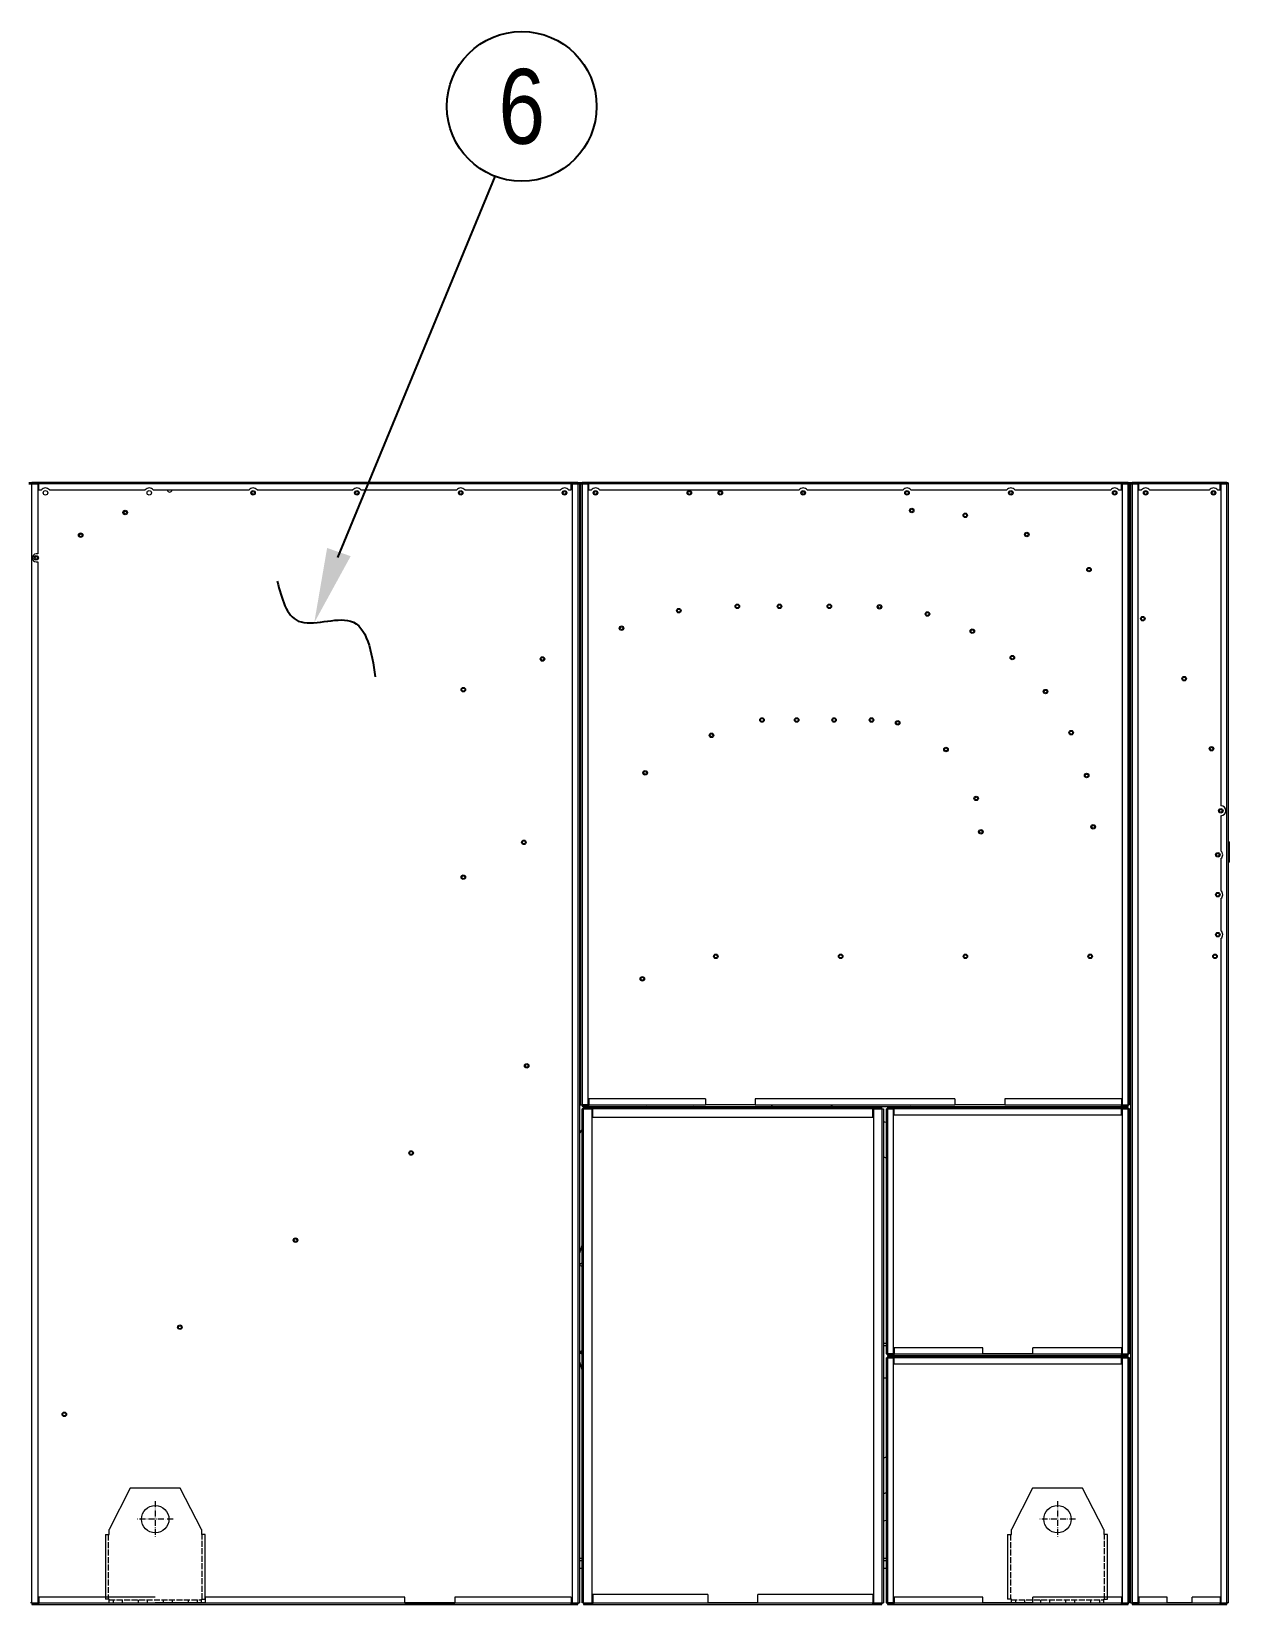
# Model space of a CAD drawing. Header units: millimetres. Extents: x -17070 to 49442, y -291348 to 30929.
# Drawn here: x 32730 to 35130, y 17869 to 21020 of the extents above; entities that cross this region are included whole.
import ezdxf
from ezdxf.enums import TextEntityAlignment as Align

# ---------------------------------------------------------------- set-up
doc = ezdxf.new("R2010")
doc.units = ezdxf.units.MM
doc.linetypes.add('DASHDOT', pattern=[18.5, 12, -3, 0.5, -3])
doc.linetypes.add('DASHED', pattern=[15, 12, -3])
doc.layers.add('냉각탑_dim', color=1, linetype='Continuous')
doc.layers.add('냉각탑_text', color=3, linetype='Continuous')
doc.styles.get("Standard").update_dxf_attribs({"font": 'arial.ttf'})

# ---------------------------------------------------------------- blocks, each defined once
blk = doc.blocks.new('457536')
at = {"color": 7, "lineweight": 5}
for p, q in [((114592.520962, 89152.297332), (114550.020962, 89069.297332)), ((114692.520962, 89152.297332), (114592.520962, 89152.297332)), ((114735.020962, 89069.297332), (114692.520962, 89152.297332)), ((114542.520962, 89059.297332), (114542.520962, 88929.797332)), ((114742.520962, 88929.797332), (114742.520962, 89059.297332)), ((114550.020962, 88922.297332), (114735.020962, 88922.297332))]:
    blk.add_line(p, q, dxfattribs=at)
at = {"color": 7, "linetype": 'DASHDOT', "lineweight": 5}
for p, q in [((114642.520962, 89126.047332), (114642.520962, 89054.547332)), ((114678.270962, 89090.297332), (114606.770962, 89090.297332))]:
    blk.add_line(p, q, dxfattribs=at)
at = {"color": 7, "lineweight": 5, "ltscale": 0.09375}
for p, q in [((114542.520962, 89059.297332), (114550.020962, 89059.297332)), ((114742.520962, 89059.297332), (114735.020962, 89059.297332)), ((114550.020962, 88929.797332), (114542.520962, 88929.797332)), ((114550.020962, 88922.297332), (114550.020962, 88929.797332)), ((114735.020962, 88929.797332), (114742.520962, 88929.797332)), ((114735.020962, 88922.297332), (114735.020962, 88929.797332))]:
    blk.add_line(p, q, dxfattribs=at)
at = {"color": 7, "linetype": 'DASHED', "lineweight": 5}
for p, q in [((114548.520962, 89059.297332), (114548.520962, 88929.797332)), ((114736.520962, 88929.797332), (114736.520962, 89059.297332)), ((114550.020962, 88928.297332), (114735.020962, 88928.297332))]:
    blk.add_line(p, q, dxfattribs=at)
at = {"color": 7, "lineweight": 5, "ltscale": 0.125}
for p, q in [((114550.020962, 89059.297332), (114550.020962, 89069.297332)), ((114735.020962, 89069.297332), (114735.020962, 89059.297332))]:
    blk.add_line(p, q, dxfattribs=at)
at = {"color": 7, "linetype": 'DASHED', "lineweight": 5, "ltscale": 0.075}
for p, q in [((114558.520962, 88928.297332), (114558.520962, 88922.297332)), ((114576.520962, 88928.297332), (114576.520962, 88922.297332)), ((114608.520962, 88928.297332), (114608.520962, 88922.297332)), ((114626.520962, 88928.297332), (114626.520962, 88922.297332)), ((114658.520962, 88928.297332), (114658.520962, 88922.297332)), ((114676.520962, 88928.297332), (114676.520962, 88922.297332)), ((114708.520962, 88928.297332), (114708.520962, 88922.297332)), ((114726.520962, 88928.297332), (114726.520962, 88922.297332))]:
    blk.add_line(p, q, dxfattribs=at)
at = {"color": 7, "lineweight": 5}
blk.add_circle((114642.520962, 89090.297332), 27.5, dxfattribs=at)
blk = doc.blocks.new('1')
at = {"color": 7, "lineweight": 20, "ltscale": 0.004778}
for p, q in [((32724.2, 20116.9), (32732.8, 20116.9)), ((32724.2, 20113.8), (32732.8, 20113.8))]:
    blk.add_line(p, q, dxfattribs=at)
at = {"color": 7, "lineweight": 20, "ltscale": 0.001722}
for p, q in [((32732.8, 20113.8), (32729.7, 20113.8)), ((32744.3, 20116.9), (32744.3, 20113.8)), ((33811.1, 20116.9), (33811.1, 20113.8)), ((33824.6, 20113.8), (33827.7, 20113.8)), ((33829.7, 20113.8), (33832.8, 20113.8)), ((33846.3, 20116.9), (33846.3, 20113.8)), ((34913.1, 20116.9), (34913.1, 20113.8)), ((34929.7, 20113.8), (34926.6, 20113.8)), ((34931.7, 20113.8), (34934.8, 20113.8)), ((34948.3, 20116.9), (34948.3, 20113.8)), ((35111.1, 20116.9), (35111.1, 20113.8)), ((35127.7, 20113.8), (35124.6, 20113.8)), ((33829.7, 18870), (33832.8, 18870)), ((33835.8, 18861.8), (33832.7, 18861.8)), ((33846.3, 18866.9), (33846.3, 18870)), ((33854.3, 18864.9), (33854.3, 18861.8)), ((34415.1, 18864.9), (34415.1, 18861.8)), ((34433.6, 18861.8), (34436.7, 18861.8)), ((34441.7, 18861.8), (34444.8, 18861.8)), ((34458.3, 18864.9), (34458.3, 18861.8)), ((34913.1, 18866.9), (34913.1, 18870)), ((34913.1, 18864.9), (34913.1, 18861.8)), ((34929.7, 18870), (34926.6, 18870)), ((34929.7, 18861.8), (34926.6, 18861.8)), ((34441.7, 18371), (34444.8, 18371)), ((34441.7, 18362.8), (34444.8, 18362.8)), ((34458.3, 18367.9), (34458.3, 18371)), ((34458.3, 18365.9), (34458.3, 18362.8)), ((34913.1, 18367.9), (34913.1, 18371)), ((34913.1, 18365.9), (34913.1, 18362.8)), ((34929.7, 18371), (34926.6, 18371)), ((34929.7, 18362.8), (34926.6, 18362.8)), ((32730.8, 17872), (32727.7, 17872)), ((32744.3, 17868.9), (32744.3, 17872)), ((33811.1, 17868.9), (33811.1, 17872)), ((33824.6, 17872), (33827.7, 17872)), ((33835.8, 17872), (33832.7, 17872)), ((33854.3, 17868.9), (33854.3, 17872)), ((34415.1, 17868.9), (34415.1, 17872)), ((34433.6, 17872), (34436.7, 17872)), ((34441.7, 17872), (34444.8, 17872)), ((34458.3, 17868.9), (34458.3, 17872)), ((34913.1, 17868.9), (34913.1, 17872)), ((34929.7, 17872), (34926.6, 17872)), ((34931.7, 17872), (34934.8, 17872)), ((34948.3, 17868.9), (34948.3, 17872)), ((35111.1, 17868.9), (35111.1, 17872)), ((35127.7, 17872), (35124.6, 17872))]:
    blk.add_line(p, q, dxfattribs=at)
at = {"color": 7, "lineweight": 20, "ltscale": 0.0075}
for p, q in [((32744.3, 20116.9), (32730.8, 20116.9)), ((32730.8, 20115.3), (32744.3, 20115.3)), ((32730.8, 20113.8), (32744.3, 20113.8)), ((33824.6, 20116.9), (33811.1, 20116.9)), ((33811.1, 20115.3), (33824.6, 20115.3)), ((33811.1, 20113.8), (33824.6, 20113.8)), ((33846.3, 20116.9), (33832.8, 20116.9)), ((33832.8, 20115.3), (33846.3, 20115.3)), ((33832.8, 20113.8), (33846.3, 20113.8)), ((34926.6, 20116.9), (34913.1, 20116.9)), ((34913.1, 20115.3), (34926.6, 20115.3)), ((34913.1, 20113.8), (34926.6, 20113.8)), ((34948.3, 20116.9), (34934.8, 20116.9)), ((34934.8, 20115.3), (34948.3, 20115.3)), ((34934.8, 20113.8), (34948.3, 20113.8)), ((35124.6, 20116.9), (35111.1, 20116.9)), ((35111.1, 20115.3), (35124.6, 20115.3)), ((35111.1, 20113.8), (35124.6, 20113.8)), ((33846.3, 18868.5), (33832.8, 18868.5)), ((33832.8, 18866.9), (33846.3, 18866.9)), ((34458.3, 18864.9), (34444.8, 18864.9)), ((34444.8, 18863.3), (34458.3, 18863.3)), ((34444.8, 18861.8), (34458.3, 18861.8)), ((34926.6, 18868.5), (34913.1, 18868.5)), ((34913.1, 18866.9), (34926.6, 18866.9)), ((34926.6, 18864.9), (34913.1, 18864.9)), ((34913.1, 18863.3), (34926.6, 18863.3)), ((34913.1, 18861.8), (34926.6, 18861.8)), ((34458.3, 18369.5), (34444.8, 18369.5)), ((34444.8, 18367.9), (34458.3, 18367.9)), ((34458.3, 18365.9), (34444.8, 18365.9)), ((34444.8, 18364.3), (34458.3, 18364.3)), ((34444.8, 18362.8), (34458.3, 18362.8)), ((34926.6, 18369.5), (34913.1, 18369.5)), ((34913.1, 18367.9), (34926.6, 18367.9)), ((34926.6, 18365.9), (34913.1, 18365.9)), ((34913.1, 18364.3), (34926.6, 18364.3)), ((34913.1, 18362.8), (34926.6, 18362.8)), ((32744.3, 17870.5), (32730.8, 17870.5)), ((32730.8, 17868.9), (32744.3, 17868.9)), ((33824.6, 17870.5), (33811.1, 17870.5)), ((33811.1, 17868.9), (33824.6, 17868.9)), ((34458.3, 17870.5), (34444.8, 17870.5)), ((34444.8, 17868.9), (34458.3, 17868.9)), ((34926.6, 17870.5), (34913.1, 17870.5)), ((34913.1, 17868.9), (34926.6, 17868.9)), ((34948.3, 17870.5), (34934.8, 17870.5)), ((34934.8, 17868.9), (34948.3, 17868.9)), ((35124.6, 17870.5), (35111.1, 17870.5)), ((35111.1, 17868.9), (35124.6, 17868.9))]:
    blk.add_line(p, q, dxfattribs=at)
at = {"color": 7, "lineweight": 20, "ltscale": 0.000888889}
for p, q in [((32730.8, 20116.9), (32730.8, 20115.3)), ((33824.6, 20115.3), (33824.6, 20116.9)), ((33832.8, 20116.9), (33832.8, 20115.3)), ((34926.6, 20115.3), (34926.6, 20116.9)), ((34934.8, 20116.9), (34934.8, 20115.3)), ((35124.6, 20115.3), (35124.6, 20116.9)), ((35129.8, 19355.9), (35128.2, 19355.9)), ((33832.8, 18868.5), (33832.8, 18866.9)), ((33835.8, 18864.9), (33835.8, 18863.3)), ((33846.3, 18870), (33844.7, 18870)), ((34433.6, 18863.3), (34433.6, 18864.9)), ((34444.8, 18864.9), (34444.8, 18863.3)), ((34914.7, 18870), (34913.1, 18870)), ((34926.6, 18866.9), (34926.6, 18868.5)), ((34926.6, 18863.3), (34926.6, 18864.9)), ((34444.8, 18369.5), (34444.8, 18367.9)), ((34444.8, 18365.9), (34444.8, 18364.3)), ((34458.3, 18371), (34456.7, 18371)), ((34914.7, 18371), (34913.1, 18371)), ((34926.6, 18367.9), (34926.6, 18369.5)), ((34926.6, 18364.3), (34926.6, 18365.9)), ((32730.8, 17870.5), (32730.8, 17868.9)), ((32744.3, 17872), (32742.7, 17872)), ((33812.7, 17872), (33811.1, 17872)), ((33824.6, 17868.9), (33824.6, 17870.5)), ((33835.8, 17870.5), (33835.8, 17868.9)), ((33854.3, 17872), (33852.7, 17872)), ((34416.7, 17872), (34415.1, 17872)), ((34433.6, 17868.9), (34433.6, 17870.5)), ((34444.8, 17870.5), (34444.8, 17868.9)), ((34458.3, 17872), (34456.7, 17872)), ((34914.7, 17872), (34913.1, 17872)), ((34926.6, 17868.9), (34926.6, 17870.5)), ((34934.8, 17870.5), (34934.8, 17868.9)), ((34948.3, 17872), (34946.7, 17872)), ((35112.7, 17872), (35111.1, 17872)), ((35124.6, 17868.9), (35124.6, 17870.5))]:
    blk.add_line(p, q, dxfattribs=at)
at = {"color": 7, "lineweight": 20, "ltscale": 0.000833333}
for p, q in [((32730.8, 20113.8), (32730.8, 20115.3)), ((33824.6, 20113.8), (33824.6, 20115.3)), ((33832.8, 20113.8), (33832.8, 20115.3)), ((34926.6, 20113.8), (34926.6, 20115.3)), ((34934.8, 20113.8), (34934.8, 20115.3)), ((35124.6, 20113.8), (35124.6, 20115.3)), ((33832.8, 18870), (33832.8, 18868.5)), ((33835.8, 18861.8), (33835.8, 18863.3)), ((34433.6, 18861.8), (34433.6, 18863.3)), ((34444.8, 18861.8), (34444.8, 18863.3)), ((34926.6, 18870), (34926.6, 18868.5)), ((34926.6, 18861.8), (34926.6, 18863.3)), ((34444.8, 18371), (34444.8, 18369.5)), ((34444.8, 18362.8), (34444.8, 18364.3)), ((34926.6, 18371), (34926.6, 18369.5)), ((34926.6, 18362.8), (34926.6, 18364.3)), ((32730.8, 17872), (32730.8, 17870.5)), ((33824.6, 17872), (33824.6, 17870.5)), ((33835.8, 17872), (33835.8, 17870.5)), ((34433.6, 17872), (34433.6, 17870.5)), ((34444.8, 17872), (34444.8, 17870.5)), ((34926.6, 17872), (34926.6, 17870.5)), ((34934.8, 17872), (34934.8, 17870.5)), ((35124.6, 17872), (35124.6, 17870.5))]:
    blk.add_line(p, q, dxfattribs=at)
at = {"color": 7, "lineweight": 20}
for p, q in [((32730.8, 17872), (32730.8, 20113.8)), ((33811.1, 20116.9), (32744.3, 20116.9)), ((33811.1, 20113.8), (32744.3, 20113.8)), ((33812.7, 20113.8), (33812.7, 17872)), ((33824.6, 20113.8), (33824.6, 17872)), ((33827.7, 20113.8), (33827.7, 17872)), ((33829.7, 20113.8), (33829.7, 18870)), ((33832.8, 20113.8), (33832.8, 18870)), ((33844.7, 18870), (33844.7, 20113.8)), ((34913.1, 20116.9), (33846.3, 20116.9)), ((34913.1, 20113.8), (33846.3, 20113.8)), ((34914.7, 20113.8), (34914.7, 18870)), ((34926.6, 18870), (34926.6, 20113.8)), ((34929.7, 18870), (34929.7, 20113.8)), ((34931.7, 20113.8), (34931.7, 17872)), ((34934.8, 20113.8), (34934.8, 17872)), ((34946.7, 17872), (34946.7, 20113.8)), ((35124.6, 17872), (35124.6, 20113.8)), ((35127.7, 17872), (35127.7, 20113.8)), ((32742.7, 19957.6), (32742.7, 17872)), ((35112.7, 19203.2), (35112.7, 17872)), ((33832.7, 17872), (33832.7, 18861.8)), ((33846.3, 18866.9), (34913.1, 18866.9)), ((34436.7, 18861.8), (34436.7, 17872)), ((32744.3, 17868.9), (33811.1, 17868.9))]:
    blk.add_line(p, q, dxfattribs=at)
at = {"color": 7, "lineweight": 20, "ltscale": 0.006611}
for p, q in [((32742.7, 20113.8), (32730.8, 20113.8)), ((32744.3, 20101.9), (32744.3, 20113.8)), ((33811.1, 20101.9), (33811.1, 20113.8)), ((33824.6, 20113.8), (33812.7, 20113.8)), ((33844.7, 20113.8), (33832.8, 20113.8)), ((33846.3, 20101.9), (33846.3, 20113.8)), ((34913.1, 20101.9), (34913.1, 20113.8)), ((34914.7, 20113.8), (34926.6, 20113.8)), ((34946.7, 20113.8), (34934.8, 20113.8)), ((34948.3, 20101.9), (34948.3, 20113.8)), ((35111.1, 20101.9), (35111.1, 20113.8)), ((35112.7, 20113.8), (35124.6, 20113.8)), ((33846.3, 18881.9), (33846.3, 18870)), ((34079.7, 18881.9), (34079.7, 18870)), ((34179.7, 18881.9), (34179.7, 18870)), ((34579.7, 18881.9), (34579.7, 18870)), ((34679.7, 18881.9), (34679.7, 18870)), ((34913.1, 18881.9), (34913.1, 18870)), ((33844.7, 18870), (33832.8, 18870)), ((34456.7, 18861.8), (34444.8, 18861.8)), ((34458.3, 18849.9), (34458.3, 18861.8)), ((34913.1, 18849.9), (34913.1, 18861.8)), ((34914.7, 18870), (34926.6, 18870)), ((34914.7, 18861.8), (34926.6, 18861.8)), ((34458.3, 18382.9), (34458.3, 18371)), ((34635.7, 18371), (34635.7, 18382.9)), ((34735.7, 18371), (34735.7, 18382.9)), ((34913.1, 18382.9), (34913.1, 18371)), ((34456.7, 18371), (34444.8, 18371)), ((34456.7, 18362.8), (34444.8, 18362.8)), ((34458.3, 18350.9), (34458.3, 18362.8)), ((34913.1, 18350.9), (34913.1, 18362.8)), ((34914.7, 18371), (34926.6, 18371)), ((34914.7, 18362.8), (34926.6, 18362.8)), ((32730.8, 17872), (32742.7, 17872)), ((32744.3, 17883.9), (32744.3, 17872)), ((33077.7, 17883.9), (33077.7, 17872)), ((33477.7, 17872), (33477.7, 17883.9)), ((33577.7, 17883.9), (33577.7, 17872)), ((33811.1, 17883.9), (33811.1, 17872)), ((33812.7, 17872), (33824.6, 17872)), ((34456.7, 17872), (34444.8, 17872)), ((34458.3, 17883.9), (34458.3, 17872)), ((34635.7, 17872), (34635.7, 17883.9)), ((34735.7, 17872), (34735.7, 17883.9)), ((34913.1, 17883.9), (34913.1, 17872)), ((34914.7, 17872), (34926.6, 17872)), ((34946.7, 17872), (34934.8, 17872)), ((34948.3, 17883.9), (34948.3, 17872)), ((35004.7, 17872), (35004.7, 17883.9)), ((35054.7, 17872), (35054.7, 17883.9)), ((35111.1, 17883.9), (35111.1, 17872)), ((35112.7, 17872), (35124.6, 17872))]:
    blk.add_line(p, q, dxfattribs=at)
at = {"color": 7, "lineweight": 20, "ltscale": 0.077863}
blk.add_line((32742.7, 20113.8), (32742.7, 19973.6), dxfattribs=at)
at = {"color": 7, "lineweight": 20, "ltscale": 0.004556}
for p, q in [((33824.6, 20116.9), (33832.8, 20116.9)), ((33824.6, 20113.8), (33832.8, 20113.8)), ((34926.6, 20116.9), (34934.8, 20116.9)), ((34926.6, 20113.8), (34934.8, 20113.8))]:
    blk.add_line(p, q, dxfattribs=at)
at = {"color": 7, "lineweight": 20, "ltscale": 0.090444}
for p, q in [((35111.1, 20116.9), (34948.3, 20116.9)), ((35111.1, 20113.8), (34948.3, 20113.8)), ((34948.3, 17868.9), (35111.1, 17868.9))]:
    blk.add_line(p, q, dxfattribs=at)
at = {"color": 7, "lineweight": 20, "ltscale": 0.358199}
blk.add_line((35112.7, 20113.8), (35112.7, 19469), dxfattribs=at)
at = {"color": 7, "lineweight": 20, "ltscale": 0.003}
for p, q in [((32744.3, 20101.9), (32749.7, 20101.9)), ((33805.7, 20101.9), (33811.1, 20101.9)), ((33846.3, 20101.9), (33851.7, 20101.9)), ((34907.7, 20101.9), (34913.1, 20101.9)), ((34948.3, 20101.9), (34953.7, 20101.9)), ((35105.7, 20101.9), (35111.1, 20101.9))]:
    blk.add_line(p, q, dxfattribs=at)
at = {"color": 7, "lineweight": 20, "ltscale": 0.106667}
for p, q in [((32765.7, 20101.9), (32957.7, 20101.9)), ((32973.7, 20101.9), (33165.7, 20101.9)), ((33181.7, 20101.9), (33373.7, 20101.9)), ((33389.7, 20101.9), (33581.7, 20101.9)), ((33597.7, 20101.9), (33789.7, 20101.9)), ((34283.7, 20101.9), (34475.7, 20101.9)), ((34491.7, 20101.9), (34683.7, 20101.9)), ((34699.7, 20101.9), (34891.7, 20101.9))]:
    blk.add_line(p, q, dxfattribs=at)
at = {"color": 7, "lineweight": 20, "ltscale": 0.001111}
for p, q in [((33829.7, 20080), (33827.7, 20080)), ((33829.7, 20076.9), (33827.7, 20076.9)), ((33829.7, 20075.6), (33827.7, 20075.6)), ((34931.7, 20080), (34929.7, 20080)), ((34931.7, 20076.9), (34929.7, 20076.9)), ((33829.7, 20072.1), (33827.7, 20072.1)), ((33827.7, 20071.7), (33829.7, 20071.7)), ((33827.7, 20068.6), (33829.7, 20068.6)), ((33827.7, 20059.7), (33829.7, 20059.7)), ((33829.7, 19192.7), (33827.7, 19192.7)), ((34931.7, 19202.5), (34929.7, 19202.5)), ((34929.7, 19191), (34931.7, 19191)), ((34931.7, 19189.5), (34929.7, 19189.5)), ((34931.7, 19187.5), (34929.7, 19187.5)), ((34929.7, 19187.5), (34931.7, 19187.5)), ((34929.7, 19184.4), (34931.7, 19184.4)), ((34929.7, 19150.6), (34931.7, 19150.6)), ((34929.7, 19147.5), (34931.7, 19147.5)), ((34929.7, 19098.9), (34931.7, 19098.9)), ((34929.7, 19087.4), (34931.7, 19087.4)), ((34931.7, 19085.9), (34929.7, 19085.9)), ((34931.7, 19083.9), (34929.7, 19083.9)), ((34931.7, 19083.9), (34929.7, 19083.9)), ((34931.7, 19082.3), (34929.7, 19082.3)), ((34929.7, 19080.8), (34931.7, 19080.8)), ((33827.7, 18891.9), (33829.7, 18891.9)), ((34931.7, 18467), (34929.7, 18467)), ((34929.7, 18465.5), (34931.7, 18465.5)), ((34929.7, 18463.9), (34931.7, 18463.9)), ((34931.7, 18463.9), (34929.7, 18463.9)), ((34931.7, 18462.3), (34929.7, 18462.3)), ((34929.7, 18460.8), (34931.7, 18460.8)), ((34929.7, 17966.9), (34931.7, 17966.9)), ((34929.7, 17963.8), (34931.7, 17963.8)), ((34929.7, 17961.8), (34931.7, 17961.8)), ((34929.7, 17957.1), (34931.7, 17957.1)), ((34931.7, 17946.8), (34929.7, 17946.8))]:
    blk.add_line(p, q, dxfattribs=at)
at = {"color": 7, "lineweight": 20, "ltscale": 0.222222}
for p, q in [((33867.7, 20101.9), (34267.7, 20101.9)), ((34579.7, 18881.9), (34179.7, 18881.9)), ((34179.7, 18870), (34579.7, 18870)), ((33477.7, 17883.9), (33077.7, 17883.9)), ((33077.7, 17872), (33477.7, 17872))]:
    blk.add_line(p, q, dxfattribs=at)
at = {"color": 7, "lineweight": 20, "ltscale": 0.003101}
blk.add_line((34278.5, 20097), (34272.9, 20097), dxfattribs=at)
at = {"color": 7, "lineweight": 20, "ltscale": 0.066667}
blk.add_line((34969.7, 20101.9), (35089.7, 20101.9), dxfattribs=at)
at = {"color": 7, "lineweight": 20, "ltscale": 0.00282}
for p, q in [((32918.9, 20059.1), (32914.4, 20056.8)), ((32829.8, 20013.6), (32825.3, 20011.3)), ((32740.8, 19968.2), (32736.2, 19965.9))]:
    blk.add_line(p, q, dxfattribs=at)
at = {"color": 7, "lineweight": 20, "ltscale": 0.001952}
for p, q in [((32742.7, 19973.6), (32739.2, 19973.6)), ((32739.2, 19957.6), (32742.7, 19957.6))]:
    blk.add_line(p, q, dxfattribs=at)
at = {"color": 7, "lineweight": 20, "ltscale": 0.001687}
for p, q in [((34929.7, 19896.7), (34931.7, 19894.4)), ((34929.7, 19892), (34931.7, 19889.7)), ((34929.7, 19851.1), (34931.7, 19848.8))]:
    blk.add_line(p, q, dxfattribs=at)
at = {"color": 7, "lineweight": 20, "ltscale": 0.001192}
for p, q in [((33829.7, 19808.9), (33827.7, 19808.1)), ((33829.7, 19805.6), (33827.7, 19804.8)), ((33829.7, 19776.7), (33827.7, 19775.9)), ((33829.7, 19775), (33827.7, 19774.2))]:
    blk.add_line(p, q, dxfattribs=at)
at = {"color": 7, "lineweight": 20, "ltscale": 0.001281}
for p, q in [((33827.7, 19477), (33829.7, 19478.1)), ((33827.7, 19473.4), (33829.7, 19474.5)), ((33827.7, 19442.4), (33829.7, 19443.5)), ((33829.7, 19441.7), (33827.7, 19440.5))]:
    blk.add_line(p, q, dxfattribs=at)
at = {"color": 7, "lineweight": 20, "ltscale": 0.039152}
blk.add_line((35112.7, 19449), (35112.7, 19378.6), dxfattribs=at)
at = {"color": 7, "lineweight": 20, "ltscale": 0.021671}
for p, q in [((35128.2, 19355.9), (35128.2, 19394.9)), ((35129.8, 19355.9), (35129.8, 19394.9))]:
    blk.add_line(p, q, dxfattribs=at)
at = {"color": 7, "lineweight": 20, "ltscale": 0.035907}
for p, q in [((35112.7, 19363.2), (35112.7, 19298.6)), ((35112.7, 19283.2), (35112.7, 19218.6))]:
    blk.add_line(p, q, dxfattribs=at)
at = {"color": 7, "lineweight": 20, "ltscale": 0.001391}
for p, q in [((33827.7, 19052.7), (33829.7, 19054.2)), ((33827.7, 19048.8), (33829.7, 19050.3)), ((33827.7, 19006.5), (33829.7, 19008)), ((33829.7, 19008), (33827.7, 19006.5)), ((33827.7, 19002.6), (33829.7, 19004.1))]:
    blk.add_line(p, q, dxfattribs=at)
at = {"color": 7, "lineweight": 20, "ltscale": 0.129667}
for p, q in [((34079.7, 18881.9), (33846.3, 18881.9)), ((34913.1, 18881.9), (34679.7, 18881.9)), ((33846.3, 18870), (34079.7, 18870)), ((34679.7, 18870), (34913.1, 18870)), ((32977.7, 17883.9), (32744.3, 17883.9)), ((32744.3, 17872), (32977.7, 17872)), ((33811.1, 17883.9), (33577.7, 17883.9)), ((33577.7, 17872), (33811.1, 17872))]:
    blk.add_line(p, q, dxfattribs=at)
at = {"color": 7, "lineweight": 20, "ltscale": 0.010278}
for p, q in [((33854.3, 18864.9), (33835.8, 18864.9)), ((33835.8, 18863.3), (33854.3, 18863.3)), ((33835.8, 18861.8), (33854.3, 18861.8)), ((34433.6, 18864.9), (34415.1, 18864.9)), ((34415.1, 18863.3), (34433.6, 18863.3)), ((34415.1, 18861.8), (34433.6, 18861.8)), ((33854.3, 17870.5), (33835.8, 17870.5)), ((33835.8, 17868.9), (33854.3, 17868.9)), ((34433.6, 17870.5), (34415.1, 17870.5)), ((34415.1, 17868.9), (34433.6, 17868.9))]:
    blk.add_line(p, q, dxfattribs=at)
at = {"color": 7, "lineweight": 20, "ltscale": 0.126889}
for p, q in [((33835.8, 18633.4), (33835.8, 18861.8)), ((33852.7, 18540.4), (33852.7, 18861.8)), ((34416.7, 18861.8), (34416.7, 18633.4)), ((34433.6, 18861.8), (34433.6, 18633.4)), ((34416.7, 18193.4), (34416.7, 17872)), ((34433.6, 18193.4), (34433.6, 17872)), ((33835.8, 17872), (33835.8, 18100.4)), ((33852.7, 17872), (33852.7, 18100.4))]:
    blk.add_line(p, q, dxfattribs=at)
at = {"color": 7, "lineweight": 20, "ltscale": 0.009389}
for p, q in [((33852.7, 18861.8), (33835.8, 18861.8)), ((33854.3, 18844.9), (33854.3, 18861.8)), ((34415.1, 18844.9), (34415.1, 18861.8)), ((34433.6, 18861.8), (34416.7, 18861.8)), ((33835.8, 17872), (33852.7, 17872)), ((33854.3, 17888.9), (33854.3, 17872)), ((34084.7, 17888.9), (34084.7, 17872)), ((34184.7, 17872), (34184.7, 17888.9)), ((34415.1, 17888.9), (34415.1, 17872)), ((34416.7, 17872), (34433.6, 17872))]:
    blk.add_line(p, q, dxfattribs=at)
at = {"color": 7, "lineweight": 20, "ltscale": 0.311556}
for p, q in [((34415.1, 18864.9), (33854.3, 18864.9)), ((34415.1, 18861.8), (33854.3, 18861.8)), ((33854.3, 18844.9), (34415.1, 18844.9)), ((33854.3, 17868.9), (34415.1, 17868.9))]:
    blk.add_line(p, q, dxfattribs=at)
at = {"color": 7, "lineweight": 20, "ltscale": 0.001571}
blk.add_line((33879.7, 18866.9), (33877.7, 18864.9), dxfattribs=at)
at = {"color": 7, "lineweight": 20, "ltscale": 0.055556}
for p, q in [((34179.7, 18870), (34079.7, 18870)), ((34679.7, 18870), (34579.7, 18870)), ((34635.7, 18371), (34735.7, 18371)), ((34735.7, 18371), (34635.7, 18371)), ((32977.7, 17872), (33077.7, 17872)), ((33077.7, 17872), (32977.7, 17872)), ((33577.7, 17872), (33477.7, 17872)), ((33477.7, 17871.9), (33577.7, 17871.9)), ((33477.7, 17871.7), (33577.7, 17871.7)), ((34084.7, 17872), (34184.7, 17872)), ((34184.7, 17872), (34084.7, 17872)), ((34735.7, 17872), (34635.7, 17872)), ((34635.7, 17872), (34735.7, 17872))]:
    blk.add_line(p, q, dxfattribs=at)
at = {"color": 7, "lineweight": 20, "ltscale": 0.272667}
for p, q in [((34441.7, 18861.8), (34441.7, 18371)), ((34444.8, 18861.8), (34444.8, 18371)), ((34456.7, 18371), (34456.7, 18861.8)), ((34914.7, 18861.8), (34914.7, 18371)), ((34926.6, 18371), (34926.6, 18861.8)), ((34929.7, 18371), (34929.7, 18861.8)), ((34441.7, 18362.8), (34441.7, 17872)), ((34444.8, 18362.8), (34444.8, 17872)), ((34456.7, 17872), (34456.7, 18362.8)), ((34914.7, 18362.8), (34914.7, 17872)), ((34926.6, 17872), (34926.6, 18362.8)), ((34929.7, 17872), (34929.7, 18362.8))]:
    blk.add_line(p, q, dxfattribs=at)
at = {"color": 7, "lineweight": 20, "ltscale": 0.252667}
for p, q in [((34913.1, 18864.9), (34458.3, 18864.9)), ((34913.1, 18861.8), (34458.3, 18861.8)), ((34458.3, 18849.9), (34913.1, 18849.9)), ((34458.3, 18367.9), (34913.1, 18367.9)), ((34913.1, 18365.9), (34458.3, 18365.9)), ((34913.1, 18362.8), (34458.3, 18362.8)), ((34458.3, 18350.9), (34913.1, 18350.9)), ((34458.3, 17868.9), (34913.1, 17868.9))]:
    blk.add_line(p, q, dxfattribs=at)
at = {"color": 7, "lineweight": 20, "ltscale": 0.003928}
blk.add_line((33832.7, 18819.9), (33827.7, 18814.9), dxfattribs=at)
at = {"color": 7, "lineweight": 20, "ltscale": 0.004057}
blk.add_line((33832.1, 18819.3), (33827.7, 18813.4), dxfattribs=at)
at = {"color": 7, "lineweight": 20, "ltscale": 0.192778}
for p, q in [((33835.8, 17872), (33835.8, 18633.4)), ((34416.7, 18633.4), (34416.7, 18193.4)), ((34433.6, 18633.4), (34433.6, 18193.4)), ((33852.7, 17872), (33852.7, 18540.4))]:
    blk.add_line(p, q, dxfattribs=at)
at = {"color": 7, "lineweight": 20, "ltscale": 0.002778}
for p, q in [((34441.7, 18392.1), (34436.7, 18392.1)), ((34441.7, 18387.4), (34436.7, 18387.4)), ((34441.7, 18322.1), (34436.7, 18322.1)), ((33827.7, 17961.8), (33832.7, 17961.8)), ((33827.7, 17957.1), (33832.7, 17957.1)), ((33827.7, 17941.8), (33832.7, 17941.8)), ((34436.7, 17961.8), (34441.7, 17961.8)), ((34436.7, 17957.1), (34441.7, 17957.1)), ((34436.7, 17941.8), (34441.7, 17941.8))]:
    blk.add_line(p, q, dxfattribs=at)
at = {"color": 7, "lineweight": 20, "ltscale": 0.098556}
for p, q in [((34635.7, 18382.9), (34458.3, 18382.9)), ((34913.1, 18382.9), (34735.7, 18382.9)), ((34458.3, 18371), (34635.7, 18371)), ((34735.7, 18371), (34913.1, 18371)), ((34635.7, 17883.9), (34458.3, 17883.9)), ((34458.3, 17872), (34635.7, 17872)), ((34913.1, 17883.9), (34735.7, 17883.9)), ((34735.7, 17872), (34913.1, 17872))]:
    blk.add_line(p, q, dxfattribs=at)
at = {"color": 7, "lineweight": 20, "ltscale": 0.000138221}
for p, q in [((33477.7, 17871.7), (33477.7, 17872)), ((33577.7, 17871.7), (33577.7, 17872))]:
    blk.add_line(p, q, dxfattribs=at)
at = {"color": 7, "lineweight": 20, "ltscale": 0.128}
for p, q in [((34084.7, 17888.9), (33854.3, 17888.9)), ((33854.3, 17872), (34084.7, 17872)), ((34415.1, 17888.9), (34184.7, 17888.9)), ((34184.7, 17872), (34415.1, 17872))]:
    blk.add_line(p, q, dxfattribs=at)
at = {"color": 7, "lineweight": 20, "ltscale": 0.031333}
for p, q in [((35004.7, 17883.9), (34948.3, 17883.9)), ((34948.3, 17872), (35004.7, 17872)), ((35111.1, 17883.9), (35054.7, 17883.9)), ((35054.7, 17872), (35111.1, 17872))]:
    blk.add_line(p, q, dxfattribs=at)
at = {"color": 7, "lineweight": 20, "ltscale": 0.027778}
for p, q in [((35004.7, 17872), (35054.7, 17872)), ((35054.7, 17872), (35004.7, 17872))]:
    blk.add_line(p, q, dxfattribs=at)
at = {"color": 7, "lineweight": 20}
for centre, radius in [((32757.7, 20095.9), 4.5), ((32965.7, 20095.9), 4.5), ((33173.7, 20095.9), 4.5), ((33173.7, 20095.9), 3), ((33381.7, 20095.9), 4.5), ((33381.7, 20095.9), 3), ((33589.7, 20095.9), 4.5), ((33589.7, 20095.9), 3), ((33797.7, 20095.9), 4.5), ((33797.7, 20095.9), 3), ((33859.7, 20095.9), 4.5), ((33859.7, 20095.9), 3), ((34047.7, 20095.9), 4.5), ((34047.7, 20095.9), 3), ((34109.7, 20095.9), 4.5), ((34109.7, 20095.9), 3), ((34275.7, 20095.9), 4.5), ((34275.7, 20095.9), 3), ((34483.7, 20095.9), 4.5), ((34483.7, 20095.9), 3), ((34691.7, 20095.9), 4.5), ((34691.7, 20095.9), 3), ((34899.7, 20095.9), 4.5), ((34899.7, 20095.9), 3), ((34961.7, 20095.9), 4.5), ((34961.7, 20095.9), 3), ((35097.7, 20095.9), 4.5), ((35097.7, 20095.9), 3), ((32917.4, 20056.5), 4.5), ((32917.4, 20056.5), 3), ((34493.2, 20060.5), 4.5), ((34493.2, 20060.5), 3), ((34600.4, 20050.8), 4.5), ((34600.4, 20050.8), 3), ((32828.3, 20011.1), 4.5), ((32828.3, 20011.1), 3), ((34723.6, 20012.4), 4.5), ((34723.6, 20012.4), 3), ((32739.2, 19965.6), 4.5), ((32739.2, 19965.6), 3), ((34848.2, 19942.2), 4.5), ((34848.2, 19942.2), 3), ((34026.5, 19859.9), 4.5), ((34026.5, 19859.9), 3), ((34143.7, 19868.5), 4.5), ((34143.7, 19868.5), 3), ((34228.2, 19868.5), 4.5), ((34228.2, 19868.5), 3), ((34328.2, 19868.5), 4.5), ((34328.2, 19868.5), 3), ((34428.6, 19867.6), 4.5), ((34428.6, 19867.6), 3), ((34524.6, 19853.2), 4.5), ((34524.6, 19853.2), 3), ((33911.9, 19824.7), 4.5), ((33911.9, 19824.7), 3), ((34614.5, 19818.8), 4.5), ((34956, 19843.9), 4.5), ((34956, 19843.9), 3), ((34614.5, 19818.8), 3), ((33753.4, 19763.2), 4.5), ((33753.4, 19763.2), 3), ((34694.7, 19765.9), 4.5), ((34694.7, 19765.9), 3), ((35038.9, 19723.7), 4.5), ((33595, 19701.6), 4.5), ((33595, 19701.6), 3), ((34761.3, 19697.8), 4.5), ((34761.3, 19697.8), 3), ((35038.9, 19723.7), 3), ((34193.1, 19640.8), 4.5), ((34193.1, 19640.8), 3), ((34262.6, 19640.8), 4.5), ((34262.6, 19640.8), 3), ((34337.6, 19640.8), 4.5), ((34337.6, 19640.8), 3), ((34412.6, 19640.8), 4.5), ((34412.6, 19640.8), 3), ((34465.1, 19635.2), 4.5), ((34465.1, 19635.2), 3), ((34092, 19610.3), 4.5), ((34092, 19610.3), 3), ((34812.6, 19615.4), 4.5), ((34812.6, 19615.4), 3), ((34561.8, 19581.9), 4.5), ((34561.8, 19581.9), 3), ((35093.7, 19583.3), 4.5), ((35093.7, 19583.3), 3), ((33959.1, 19535), 4.5), ((33959.1, 19535), 3), ((34843.6, 19529.6), 4.5), ((34843.6, 19529.6), 3), ((34622.3, 19483.8), 4.5), ((34622.3, 19483.8), 3), ((35112.3, 19459), 4.5), ((35112.3, 19459), 3), ((34631.7, 19416.9), 4.5), ((34631.7, 19416.9), 3), ((34856.7, 19426.9), 4.5), ((34856.7, 19426.9), 3), ((33716.2, 19395.7), 4.5), ((33716.2, 19395.7), 3), ((35106.3, 19370.9), 4.5), ((35106.3, 19370.9), 3), ((33594.8, 19326), 4.5), ((33594.8, 19326), 3), ((35106.3, 19290.9), 4.5), ((35106.3, 19290.9), 3), ((35106.3, 19210.9), 4.5), ((35106.3, 19210.9), 3), ((34100.7, 19167.5), 4.5), ((34100.7, 19167.5), 3), ((34350.7, 19167.5), 4.5), ((34350.7, 19167.5), 3), ((34600.7, 19167.5), 4.5), ((34600.7, 19167.5), 3), ((34850.7, 19167.5), 4.5), ((34850.7, 19167.5), 3), ((35100.7, 19167.5), 4.5), ((35100.7, 19167.5), 3), ((33953.5, 19122.4), 4.5), ((33953.5, 19122.4), 3), ((33721.9, 18948), 4.5), ((33721.9, 18947.9), 3), ((33490.3, 18773.5), 4.5), ((33490.3, 18773.4), 3), ((33258.7, 18598.9), 4.5), ((33258.7, 18598.9), 3), ((33027.1, 18424.4), 4.5), ((33027.1, 18424.3), 3), ((32795.5, 18249.9), 4.5), ((32795.5, 18249.8), 3)]:
    blk.add_circle(centre, radius, dxfattribs=at)
for centre, radius, start, end in [((32757.7, 20095.9), 10, 36.8699, 143.1301), ((32965.7, 20095.9), 10, 36.8699, 143.1301), ((33024.6, 20113.8), 3.1, 89.7398, 90), ((33032.8, 20113.8), 3.1, 90, 90.2602), ((33173.7, 20095.9), 10, 36.8699, 143.1301), ((33381.7, 20095.9), 10, 36.8699, 143.1301), ((33589.7, 20095.9), 10, 36.8699, 143.1301), ((33797.7, 20095.9), 10, 36.8699, 143.1301), ((33859.7, 20095.9), 10, 36.8696, 143.1304), ((34074.6, 20113.8), 3.1, 89.7398, 90), ((34082.8, 20113.8), 3.1, 90, 90.2602), ((34275.7, 20095.9), 10, 36.8696, 143.1304), ((34483.7, 20095.9), 10, 36.8696, 143.1304), ((34691.7, 20095.9), 10, 36.8696, 143.1304), ((34899.7, 20095.9), 10, 36.8696, 143.1304), ((34961.7, 20095.9), 10, 36.8696, 143.1304), ((35097.7, 20095.9), 10, 36.8696, 143.1304), ((35124.6, 20113.8), 3.1, 0, 90), ((35124.6, 20113.8), 1.5, 0, 90), ((33006.5, 20101.9), 4.5, 180.735, 359.265), ((35124.6, 20080), 3.1, 359.747, 0), ((32739.2, 19965.6), 8, 90, 270), ((34026.5, 19859.9), 3, 202.5, 208.6541), ((35112.3, 19459), 10, 272.2937, 87.7063), ((34472.7, 19421.9), 655, 0, 0.0786), ((35128.8, 19399), 1.5, 222.8317, 242.8371), ((35126.7, 19394.9), 1.5, 0, 48.1912), ((35126.7, 19394.9), 3.1, 0, 62.8371), ((35106.3, 19370.9), 10, 309.7935, 50.2065), ((35106.3, 19290.9), 10, 309.7935, 50.2065), ((35106.3, 19210.9), 10, 309.7935, 50.2065), ((33961.7, 18864), 4.5, 140.6844, 169.097), ((33961.7, 18864), 3, 108.1209, 163.5167), ((33961.7, 18864), 3, 16.4833, 71.8791), ((33961.7, 18864), 4.5, 10.903, 39.3156), ((34272.7, 18463.9), 458, 118.3683, 118.8905), ((34272.7, 18463.9), 407.2, 98.2368, 100.0115), ((34272.7, 18463.9), 407.2, 79.9885, 81.7632), ((34272.7, 18463.9), 458, 61.1095, 61.6317), ((34272.7, 18463.9), 407.2, 65.4789, 66.2498), ((34272.7, 18463.9), 343.7, 60.5472, 61.5), ((34272.7, 18463.9), 458, 163.8836, 166.3164), ((33831, 18549.7), 2.5, 46.1558, 313.8442), ((33831.8, 18374.2), 2.5, 67.2784, 292.7216), ((33831.8, 18374.2), 2.5, 90, 270), ((34272.7, 18463.9), 458, 193.6836, 196.1164), ((34272.7, 18463.9), 343.7, 343.4331, 343.7807), ((34272.7, 18463.9), 407.2, 346.074, 346.3637), ((34272.7, 18463.9), 458, 347.6446, 347.9006), ((34272.7, 18463.9), 343.7, 298.5, 299.4528), ((34928.4, 18121.2), 4.5, 41.3929, 72.1968), ((34928.4, 18121.2), 3, 297.2982, 62.7018), ((34272.7, 18463.9), 407.2, 293.7502, 294.5211), ((34928.4, 18121.2), 4.5, 287.8032, 318.6071), ((34272.7, 18463.9), 458, 290.9822, 291.6536)]:
    blk.add_arc(centre, radius, start, end, dxfattribs=at)
at = {"layer": '냉각탑_dim', "lineweight": -3}
blk.add_spline([(33221.9, 19918.7), (33264.3, 19839.1), (33368.8, 19839.1), (33418.6, 19727.2)], degree=3, dxfattribs=at)
blk.add_solid([(33369.2, 19969.1), (33296.2, 19835.7), (33322, 19985.5)], dxfattribs=at)
at = {"color": 0, "lineweight": 20}
for p in [(-81664.8, -71050.3), (-79857.3, -71050.3)]:
    blk.add_blockref('457536', p, dxfattribs=at)

msp = doc.modelspace()

# ---------------------------------------------------------------- linework, layer by layer
at = {"layer": '냉각탑_dim', "linetype": 'ByBlock', "lineweight": -3}
msp.add_lwpolyline([(33343.8, 19966.3), (33658.7, 20730)], dxfattribs=at)
msp.add_circle((33711.9, 20870.2), 150, dxfattribs=at)

# ---------------------------------------------------------------- block references
msp.add_blockref('1', (0, 0))

# ---------------------------------------------------------------- texts
at = {"layer": '냉각탑_text', "width": 0.8}
msp.add_text('6', height=150, dxfattribs=at).set_placement((33711.9, 20870.2), align=Align.MIDDLE_CENTER)

doc.saveas('drawing.dxf')
